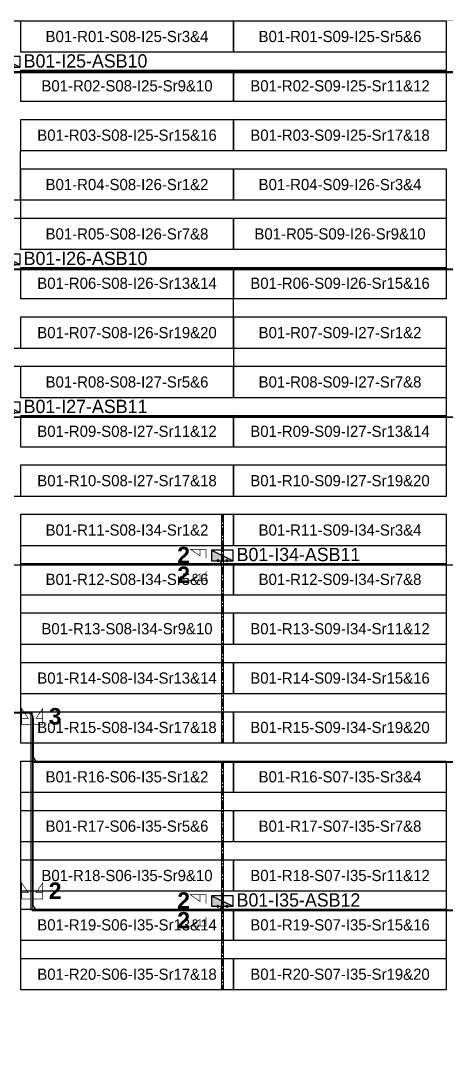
# Model space of a CAD drawing. Header units: metres. Extents: x 532643 to 533032, y 2673852 to 2674172.
# Drawn here: x 532870.2 to 532935, y 2674015.4 to 2674171.6 of the extents above; entities that cross this region are included whole.
import ezdxf
from ezdxf.enums import TextEntityAlignment as Align

# ---------------------------------------------------------------- set-up
doc = ezdxf.new("R2010")
doc.units = ezdxf.units.M
doc.header["$MEASUREMENT"] = 0
doc.linetypes.add('CENTER', pattern=[2, 1.25, -0.25, 0.25, -0.25])
doc.layers.add('Block Boundary-12.5 MW Block', color=6, linetype='Continuous', lineweight=9)
doc.layers.add('PILE', color=1, linetype='Continuous', lineweight=15)
for name, color, linetype in [('DC Trench BL-01', 40, 'Continuous'), ('E-Inverter Grouping', 2, 'Continuous'), ('Inverter Block-01', 7, 'Continuous'), ('LT Cable(AG) INV to LT Panel BL-01', 2, 'Continuous'), ('Messenger Wire Block-01 (Master Path)', 30, 'Continuous'), ('Messenger Wire Block-01 (MW Path)', 191, 'Continuous'), ('MMS Table Block-01', 8, 'Continuous'), ('Plan Line - DC BL-01', 40, 'Continuous'), ('Section Marking BL-01', 2, 'Continuous')]:
    doc.layers.add(name, color=color, linetype=linetype)
doc.styles.add('BoldTextStyle', font='arialbd.ttf')
doc.styles.get("Standard").update_dxf_attribs({"font": 'Adani Regular.ttf'})

# ---------------------------------------------------------------- blocks, each defined once
blk = doc.blocks.new('MMS Table (32.292 x 4.784)')
at = {"color": 0}
blk.add_lwpolyline([(0, 0), (0, 4.784), (32.292, 4.784), (32.292, 0)], close=True, dxfattribs=at)
at = {"color": 7}
blk.add_attdef('ID1', text='', height=1.7, dxfattribs=at).set_placement((16.146, 2.392), align=Align.MIDDLE_CENTER)
blk = doc.blocks.new('Inverter Block')
h = blk.add_hatch(color=0)
h.dxf.hatch_style = 1
h.paths.add_polyline_path([(-1.46, 2.27), (-1.46, 0.85), (1.46, 0.85)])
at = {"color": 0}
blk.add_lwpolyline([(1.46, 2.27), (-1.46, 2.27), (-1.46, 0.85), (1.46, 0.85)], close=True, dxfattribs=at)
blk.add_lwpolyline([(-1.46, 2.27), (1.46, 0.85)], dxfattribs=at)
at = {"layer": 'PILE'}
for centre in [(-0.61, 0.85), (0.61, 0.85)]:
    blk.add_circle(centre, 0.156, dxfattribs=at)
at = {"color": 7}
blk.add_attdef('ID', (-1.46, 3.01), '', height=1.8, dxfattribs=at)

msp = doc.modelspace()

# ---------------------------------------------------------------- linework, layer by layer
at = {"layer": 'Block Boundary-12.5 MW Block', "const_width": 0.05}
msp.add_lwpolyline([(532643.48, 2674171.58), (533032.08, 2674171.58), (533032.08, 2673851.79), (532643.48, 2673851.79)], close=True, dxfattribs=at)
at = {"layer": 'DC Trench BL-01', "color": 40, "const_width": 0.15}
for points in [[(532901.03, 2674096.58), (532900.73, 2674096.58), (532900.73, 2674061.79), (532901.03, 2674061.79)], [(532901.03, 2674059.08), (532900.73, 2674059.08), (532900.73, 2674024.29), (532901.03, 2674024.29)]]:
    msp.add_lwpolyline(points, close=True, dxfattribs=at)
at = {"layer": 'E-Inverter Grouping', "color": 3}
for points in [[(532934.91, 2674171.58), (532934.91, 2674151.79), (532870.12, 2674151.79), (532870.12, 2674144.29), (532837.83, 2674144.29), (532837.83, 2674171.58)], [(532934.91, 2674149.08), (532934.91, 2674129.29), (532902.52, 2674129.29), (532902.52, 2674121.79), (532837.83, 2674121.79), (532837.83, 2674141.58), (532870.22, 2674141.58), (532870.22, 2674149.08)], [(532934.91, 2674099.29), (532837.83, 2674099.29), (532837.83, 2674119.08), (532902.62, 2674119.08), (532902.62, 2674126.58), (532934.91, 2674126.58)], [(532934.91, 2674061.79), (532870.22, 2674061.79), (532870.22, 2674096.58), (532934.91, 2674096.58)], [(532934.91, 2674024.29), (532870.22, 2674024.29), (532870.22, 2674059.08), (532934.91, 2674059.08)]]:
    msp.add_lwpolyline(points, close=True, dxfattribs=at)
at = {"layer": 'LT Cable(AG) INV to LT Panel BL-01', "color": 5}
for points in [[(532833.52, 2674047.45), (532830.06, 2674047.45, -0.414214), (532829.16, 2674048.35), (532829.16, 2674051.4, 0.214019), (532828.86, 2674052.07), (532822.14, 2674058.05, -0.214019), (532821.84, 2674058.72), (532821.84, 2674060.36, -0.0289), (532821.85, 2674060.46), (532821.9, 2674060.94, 0.0289), (532821.91, 2674061.04), (532821.91, 2674162.83, -0.414214), (532822.81, 2674163.73), (532964.76, 2674163.73, 0.414214), (532965.66, 2674164.63), (532965.66, 2674165.23)], [(532833.52, 2674047.4), (532830.01, 2674047.4, -0.414214), (532829.11, 2674048.3), (532829.11, 2674051.38, 0.214019), (532828.81, 2674052.05), (532822.09, 2674058.03, -0.214019), (532821.79, 2674058.7), (532821.79, 2674060.36, -0.0289), (532821.8, 2674060.46), (532821.85, 2674060.94, 0.0289), (532821.86, 2674061.05), (532821.86, 2674132.88, -0.414214), (532822.76, 2674133.78), (532964.76, 2674133.78, 0.414214), (532965.66, 2674134.68), (532965.66, 2674135.23)], [(532831.58, 2674047.35), (532829.96, 2674047.35, -0.414214), (532829.06, 2674048.25), (532829.06, 2674051.36, 0.214019), (532828.76, 2674052.03), (532822.04, 2674058.01, -0.214019), (532821.74, 2674058.68), (532821.74, 2674060.36, -0.0289), (532821.75, 2674060.47), (532821.8, 2674060.94, 0.0289), (532821.81, 2674061.05), (532821.81, 2674110.43, -0.414214), (532822.71, 2674111.33), (532964.76, 2674111.33, 0.414214), (532965.66, 2674112.23), (532965.66, 2674112.73)], [(532831.58, 2674047.28), (532829.88, 2674047.28, -0.414214), (532828.98, 2674048.18), (532828.98, 2674051.32, 0.214019), (532828.68, 2674052), (532821.97, 2674057.97, -0.214019), (532821.67, 2674058.65), (532821.67, 2674060.37, -0.0289), (532821.67, 2674060.47), (532821.73, 2674060.95, 0.0289), (532821.74, 2674061.05), (532821.74, 2674088, -0.414214), (532822.64, 2674088.9), (532899.98, 2674088.9, 0.414214), (532900.88, 2674089.8), (532900.88, 2674090.23)], [(532831.58, 2674047.3), (532829.91, 2674047.3, -0.414214), (532829.01, 2674048.2), (532829.01, 2674051.33, 0.214019), (532828.71, 2674052.01), (532821.99, 2674057.98, -0.214019), (532821.69, 2674058.66), (532821.69, 2674060.36, -0.0289), (532821.7, 2674060.47), (532821.75, 2674060.95, 0.0289), (532821.76, 2674061.05), (532821.76, 2674087.98, -0.414214), (532822.66, 2674088.88), (532964.76, 2674088.88, 0.414214), (532965.66, 2674089.78), (532965.66, 2674090.23)], [(532829.51, 2674047.22, -0.325999), (532828.88, 2674048.08), (532828.88, 2674051.28, 0.214019), (532828.58, 2674051.95), (532821.87, 2674057.93, -0.214019), (532821.57, 2674058.6), (532821.57, 2674060.37, -0.0289), (532821.57, 2674060.48), (532821.63, 2674060.95, 0.0289), (532821.64, 2674061.06), (532821.64, 2674065.6, -0.414214), (532822.54, 2674066.5), (532871.17, 2674066.5, -0.414214), (532872.07, 2674065.6), (532872.07, 2674059.9, 0.414214), (532872.97, 2674059), (532964.76, 2674059, 0.414214), (532965.66, 2674059.9), (532965.66, 2674060.23)], [(532829.51, 2674047.26, -0.317911), (532828.91, 2674048.1), (532828.91, 2674051.29, 0.214019), (532828.61, 2674051.96), (532821.89, 2674057.94, -0.214019), (532821.59, 2674058.61), (532821.59, 2674060.37, -0.0289), (532821.6, 2674060.47), (532821.65, 2674060.95, 0.0289), (532821.66, 2674061.06), (532821.66, 2674065.58, -0.414214), (532822.56, 2674066.48), (532871.14, 2674066.48, -0.414214), (532872.04, 2674065.58), (532872.04, 2674037.38, 0.414214), (532872.94, 2674036.48), (532899.98, 2674036.48, 0.414214), (532900.88, 2674037.38), (532900.88, 2674037.73)], [(532829.51, 2674047.29, -0.309777), (532828.93, 2674048.13), (532828.93, 2674051.3, 0.214019), (532828.63, 2674051.97), (532821.92, 2674057.95, -0.214019), (532821.62, 2674058.62), (532821.62, 2674060.37, -0.0289), (532821.62, 2674060.47), (532821.68, 2674060.95, 0.0289), (532821.69, 2674061.06), (532821.69, 2674065.55, -0.414214), (532822.59, 2674066.45), (532871.12, 2674066.45, -0.414214), (532872.02, 2674065.55), (532872.02, 2674037.35, 0.414214), (532872.92, 2674036.45), (532964.76, 2674036.45, 0.414214), (532965.66, 2674037.35), (532965.66, 2674037.73)]]:
    msp.add_lwpolyline(points, format="xyb", dxfattribs=at)
at = {"layer": 'Messenger Wire Block-01 (Master Path)'}
for points in [[(532821.76, 2674163.88), (532967.3, 2674163.88)], [(532821.76, 2674133.88), (532967.3, 2674133.88)], [(532821.76, 2674111.38), (532967.3, 2674111.38)], [(532821.76, 2674088.88), (532967.3, 2674088.88)], [(532821.76, 2674066.38), (532871.94, 2674066.38)], [(532871.94, 2674036.38), (532871.94, 2674066.38)], [(532871.94, 2674058.88), (532967.3, 2674058.88)], [(532871.94, 2674036.38), (532967.3, 2674036.38)]]:
    msp.add_lwpolyline(points, dxfattribs=at)
at = {"layer": 'Messenger Wire Block-01 (MW Path)', "const_width": 0.1}
for points in [[(532821.76, 2674163.88), (532967.3, 2674163.88)], [(532821.76, 2674133.88), (532967.3, 2674133.88)], [(532821.76, 2674111.38), (532967.3, 2674111.38)], [(532821.76, 2674088.88), (532967.3, 2674088.88)], [(532821.76, 2674066.38), (532871.94, 2674066.38)], [(532871.69, 2674036.38), (532871.69, 2674066.38)], [(532871.94, 2674058.88), (532967.3, 2674058.88)], [(532871.94, 2674036.38), (532967.3, 2674036.38)]]:
    msp.add_lwpolyline(points, dxfattribs=at)
at = {"layer": 'Plan Line - DC BL-01', "color": 6, "linetype": 'CENTER'}
for points in [[(532900.88, 2674096.58), (532900.88, 2674061.79)], [(532900.88, 2674059.08), (532900.88, 2674024.29)]]:
    msp.add_lwpolyline(points, dxfattribs=at)
at = {"layer": 'Section Marking BL-01', "color": 94, "lineweight": 35, "true_color": 0x00a500, "const_width": 0.1}
for points in [[(532898.38, 2674089.88), (532898.38, 2674091.27), (532895.98, 2674091.27), (532897.46, 2674090.26), (532897.46, 2674091.27)], [(532898.38, 2674087.88), (532898.38, 2674086.49), (532895.98, 2674086.49), (532897.46, 2674087.5), (532897.46, 2674086.49)], [(532871.74, 2674064.63), (532870.35, 2674064.63), (532870.35, 2674067.03), (532871.36, 2674065.55), (532870.35, 2674065.55)], [(532872.14, 2674064.63), (532873.53, 2674064.63), (532873.53, 2674067.03), (532872.52, 2674065.55), (532873.53, 2674065.55)], [(532871.74, 2674038.13), (532870.35, 2674038.13), (532870.35, 2674040.53), (532871.36, 2674039.05), (532870.35, 2674039.05)], [(532872.14, 2674038.13), (532873.53, 2674038.13), (532873.53, 2674040.53), (532872.52, 2674039.05), (532873.53, 2674039.05)], [(532898.38, 2674037.38), (532898.38, 2674038.77), (532895.98, 2674038.77), (532897.46, 2674037.76), (532897.46, 2674038.77)], [(532898.38, 2674035.38), (532898.38, 2674033.99), (532895.98, 2674033.99), (532897.46, 2674035), (532897.46, 2674033.99)]]:
    msp.add_lwpolyline(points, dxfattribs=at)

# ---------------------------------------------------------------- block references
at = {"layer": 'Inverter Block-01'}
ref = msp.add_blockref('Inverter Block', (532868.48, 2674163.56), dxfattribs=dict(at, xscale=1.124999999976148, yscale=1.124999999976148, zscale=1.124999999976148))
ref.add_attrib('ID', 'B01-I25-ASB10', (532870.65, 2674164.45), dxfattribs={"layer": '0', "color": 7, "height": 2.025})
ref = msp.add_blockref('Inverter Block', (532868.48, 2674133.56), dxfattribs=dict(at, xscale=1.124999999976148, yscale=1.124999999976148, zscale=1.124999999976148))
ref.add_attrib('ID', 'B01-I26-ASB10', (532870.65, 2674134.45), dxfattribs={"layer": '0', "color": 7, "height": 2.025})
ref = msp.add_blockref('Inverter Block', (532868.48, 2674111.06), dxfattribs=dict(at, xscale=1.124999999976148, yscale=1.124999999976148, zscale=1.124999999976148))
ref.add_attrib('ID', 'B01-I27-ASB11', (532870.65, 2674111.95), dxfattribs={"layer": '0', "color": 7, "height": 2.025})
ref = msp.add_blockref('Inverter Block', (532900.88, 2674088.56), dxfattribs=dict(at, xscale=1.124999999976148, yscale=1.124999999976148, zscale=1.124999999976148))
ref.add_attrib('ID', 'B01-I34-ASB11', (532903.04, 2674089.45), dxfattribs={"layer": '0', "color": 7, "height": 2.025})
ref = msp.add_blockref('Inverter Block', (532900.88, 2674036.06), dxfattribs=dict(at, xscale=1.124999999976148, yscale=1.124999999976148, zscale=1.124999999976148))
ref.add_attrib('ID', 'B01-I35-ASB12', (532903.04, 2674036.95), dxfattribs={"layer": '0', "color": 7, "height": 2.025})
at = {"layer": 'MMS Table Block-01'}
for p, values in [((532870.22, 2674166.79), {'ID1': 'B01-R01-S08-I25-Sr3&4'}), ((532902.62, 2674166.79), {'ID1': 'B01-R01-S09-I25-Sr5&6'}), ((532870.22, 2674159.29), {'ID1': 'B01-R02-S08-I25-Sr9&10'}), ((532902.62, 2674159.29), {'ID1': 'B01-R02-S09-I25-Sr11&12'}), ((532870.22, 2674151.79), {'ID1': 'B01-R03-S08-I25-Sr15&16'}), ((532902.62, 2674151.79), {'ID1': 'B01-R03-S09-I25-Sr17&18'}), ((532870.22, 2674144.29), {'ID1': 'B01-R04-S08-I26-Sr1&2'}), ((532902.62, 2674144.29), {'ID1': 'B01-R04-S09-I26-Sr3&4'}), ((532870.22, 2674136.79), {'ID1': 'B01-R05-S08-I26-Sr7&8'}), ((532902.62, 2674136.79), {'ID1': 'B01-R05-S09-I26-Sr9&10'}), ((532870.22, 2674129.29), {'ID1': 'B01-R06-S08-I26-Sr13&14'}), ((532902.62, 2674129.29), {'ID1': 'B01-R06-S09-I26-Sr15&16'}), ((532870.22, 2674121.79), {'ID1': 'B01-R07-S08-I26-Sr19&20'}), ((532902.62, 2674121.79), {'ID1': 'B01-R07-S09-I27-Sr1&2'}), ((532870.22, 2674114.29), {'ID1': 'B01-R08-S08-I27-Sr5&6'}), ((532902.62, 2674114.29), {'ID1': 'B01-R08-S09-I27-Sr7&8'}), ((532870.22, 2674106.79), {'ID1': 'B01-R09-S08-I27-Sr11&12'}), ((532902.62, 2674106.79), {'ID1': 'B01-R09-S09-I27-Sr13&14'}), ((532870.22, 2674099.29), {'ID1': 'B01-R10-S08-I27-Sr17&18'}), ((532902.62, 2674099.29), {'ID1': 'B01-R10-S09-I27-Sr19&20'}), ((532870.22, 2674091.79), {'ID1': 'B01-R11-S08-I34-Sr1&2'}), ((532902.62, 2674091.79), {'ID1': 'B01-R11-S09-I34-Sr3&4'}), ((532870.22, 2674084.29), {'ID1': 'B01-R12-S08-I34-Sr5&6'}), ((532902.62, 2674084.29), {'ID1': 'B01-R12-S09-I34-Sr7&8'}), ((532870.22, 2674076.79), {'ID1': 'B01-R13-S08-I34-Sr9&10'}), ((532902.62, 2674076.79), {'ID1': 'B01-R13-S09-I34-Sr11&12'}), ((532870.22, 2674069.29), {'ID1': 'B01-R14-S08-I34-Sr13&14'}), ((532902.62, 2674069.29), {'ID1': 'B01-R14-S09-I34-Sr15&16'}), ((532870.22, 2674061.79), {'ID1': 'B01-R15-S08-I34-Sr17&18'}), ((532902.62, 2674061.79), {'ID1': 'B01-R15-S09-I34-Sr19&20'}), ((532870.22, 2674054.29), {'ID1': 'B01-R16-S06-I35-Sr1&2'}), ((532902.62, 2674054.29), {'ID1': 'B01-R16-S07-I35-Sr3&4'}), ((532870.22, 2674046.79), {'ID1': 'B01-R17-S06-I35-Sr5&6'}), ((532902.62, 2674046.79), {'ID1': 'B01-R17-S07-I35-Sr7&8'}), ((532870.22, 2674039.29), {'ID1': 'B01-R18-S06-I35-Sr9&10'}), ((532902.62, 2674039.29), {'ID1': 'B01-R18-S07-I35-Sr11&12'}), ((532870.22, 2674031.79), {'ID1': 'B01-R19-S06-I35-Sr13&14'}), ((532902.62, 2674031.79), {'ID1': 'B01-R19-S07-I35-Sr15&16'}), ((532870.22, 2674024.29), {'ID1': 'B01-R20-S06-I35-Sr17&18'}), ((532902.62, 2674024.29), {'ID1': 'B01-R20-S07-I35-Sr19&20'})]:
    msp.add_blockref('MMS Table (32.292 x 4.784)', p, dxfattribs=at).add_auto_attribs(values)

# ---------------------------------------------------------------- texts
at = {"layer": 'Section Marking BL-01', "color": 94, "true_color": 0x00a500, "style": 'BoldTextStyle'}
for s, p in [('2', (532894.98, 2674090.38)), ('2', (532894.98, 2674087.38)), ('3', (532875.44, 2674065.88)), ('2', (532875.44, 2674039.38)), ('2', (532894.98, 2674037.88)), ('2', (532894.98, 2674034.88))]:
    msp.add_text(s, height=2.5, dxfattribs=at).set_placement(p, align=Align.MIDDLE_CENTER)

doc.saveas('drawing.dxf')
